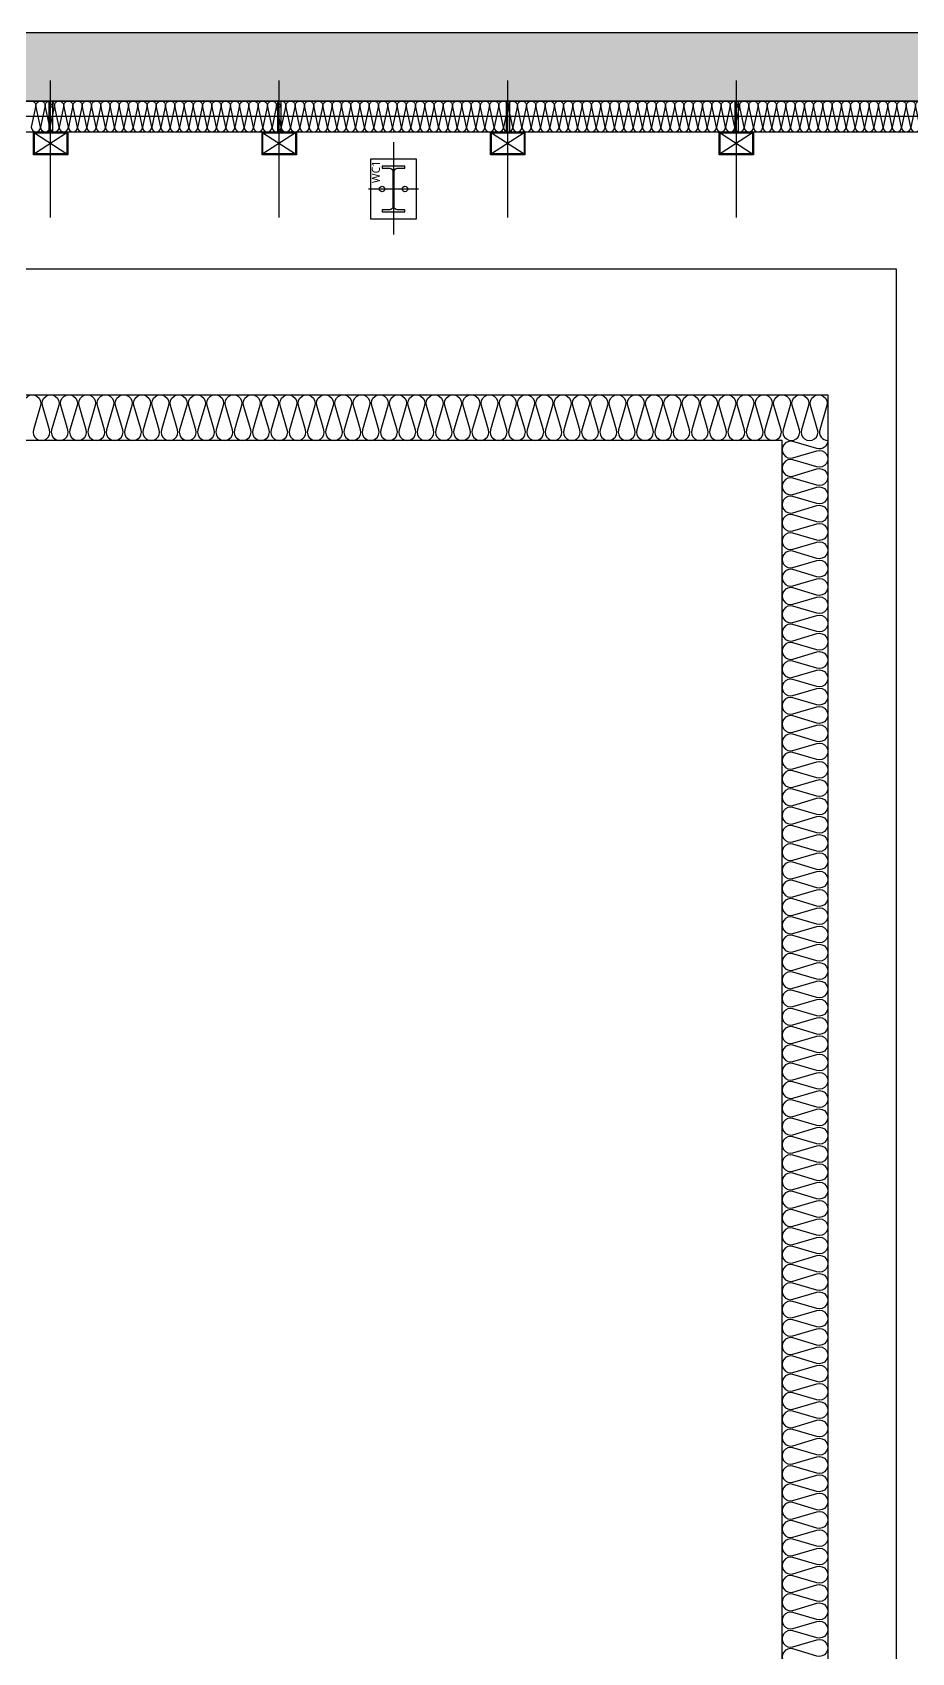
# Model space of a CAD drawing. Header units: millimetres. Extents: x 9 to 147, y 4 to 115.
# Drawn here: x 108.42 to 112.27, y 79.55 to 86.64 of the extents above; entities that cross this region are included whole.
import ezdxf

# ---------------------------------------------------------------- set-up
doc = ezdxf.new("R2010")
doc.units = ezdxf.units.MM
doc.header["$LTSCALE"] = 200
doc.layers.get('DEFPOINTS').update_dxf_attribs({"color": 137})
doc.layers.add('AREA', color=30, linetype='Continuous', plot=False)
doc.layers.add('XR-PLAN$0$TEMP', color=171, linetype='Continuous', plot=False)
for name, color, linetype in [('XR-PLAN$0$AA-WAXM-FRAM', 252, 'Continuous'), ('XR-PLAN$0$ELE-6', 252, 'Continuous'), ('XR-PLAN$0$ELE-7', 252, 'Continuous'), ('XR-PLAN$0$ETC', 252, 'Continuous'), ('XR-PLAN$0$HAT', 252, 'Continuous'), ('XR-PLAN$0$HAT-BRICK', 252, 'Continuous'), ('XR-PLAN$0$HAT-INS', 252, 'Continuous'), ('XR-PLAN$0$STEEL BASE', 252, 'Continuous'), ('XR-PLAN$0$WAL', 252, 'Continuous'), ('XR-PLAN$0$메탈판넬-2', 252, 'Continuous'), ('XR-PLAN$0$방화', 252, 'Continuous')]:
    doc.layers.add(name, color=color, linetype=linetype)
doc.styles.add('XR-PLAN$0$스타일1', font='MALGUN_0.TTF')

# ---------------------------------------------------------------- blocks, each defined once
blk = doc.blocks.new('*U97')
at = {"layer": 'XR-PLAN$0$HAT-INS'}
for points in [[(-38580.4, 0, -0.414214), (-38595.4, 15), (-38580.4, 85, 1), (-38610.4, 85), (-38595.4, 15, -0.414214), (-38610.4, 0, 0.414214)], [(-38550.4, 0, -0.414214), (-38565.4, 15), (-38550.4, 85, 1), (-38580.4, 85), (-38565.4, 15, -0.414214), (-38580.4, 0, 0.414214)], [(-38520.4, 0, -0.414214), (-38535.4, 15), (-38520.4, 85, 1), (-38550.4, 85), (-38535.4, 15, -0.414214), (-38550.4, 0, 0.414214)], [(-38490.4, 0, -0.414214), (-38505.4, 15), (-38490.4, 85, 1), (-38520.4, 85), (-38505.4, 15, -0.414214), (-38520.4, 0, 0.414214)], [(-38460.4, 0, -0.414214), (-38475.4, 15), (-38460.4, 85, 1), (-38490.4, 85), (-38475.4, 15, -0.414214), (-38490.4, 0, 0.414214)], [(-38430.4, 0, -0.414214), (-38445.4, 15), (-38430.4, 85, 1), (-38460.4, 85), (-38445.4, 15, -0.414214), (-38460.4, 0, 0.414214)], [(-38400.4, 0, -0.414214), (-38415.4, 15), (-38400.4, 85, 1), (-38430.4, 85), (-38415.4, 15, -0.414214), (-38430.4, 0, 0.414214)], [(-38370.4, 0, -0.414214), (-38385.4, 15), (-38370.4, 85, 1), (-38400.4, 85), (-38385.4, 15, -0.414214), (-38400.4, 0, 0.414214)], [(-38340.4, 0, -0.414214), (-38355.4, 15), (-38340.4, 85, 1), (-38370.4, 85), (-38355.4, 15, -0.414214), (-38370.4, 0, 0.414214)], [(-38310.4, 0, -0.414214), (-38325.4, 15), (-38310.4, 85, 1), (-38340.4, 85), (-38325.4, 15, -0.414214), (-38340.4, 0, 0.414214)], [(-38280.4, 0, -0.414214), (-38295.4, 15), (-38280.4, 85, 1), (-38310.4, 85), (-38295.4, 15, -0.414214), (-38310.4, 0, 0.414214)], [(-38250.4, 0, -0.414214), (-38265.4, 15), (-38250.4, 85, 1), (-38280.4, 85), (-38265.4, 15, -0.414214), (-38280.4, 0, 0.414214)], [(-38220.4, 0, -0.414214), (-38235.4, 15), (-38220.4, 85, 1), (-38250.4, 85), (-38235.4, 15, -0.414214), (-38250.4, 0, 0.414214)], [(-38190.4, 0, -0.414214), (-38205.4, 15), (-38190.4, 85, 1), (-38220.4, 85), (-38205.4, 15, -0.414214), (-38220.4, 0, 0.414214)], [(-38160.4, 0, -0.414214), (-38175.4, 15), (-38160.4, 85, 1), (-38190.4, 85), (-38175.4, 15, -0.414214), (-38190.4, 0, 0.414214)], [(-38130.4, 0, -0.414214), (-38145.4, 15), (-38130.4, 85, 1), (-38160.4, 85), (-38145.4, 15, -0.414214), (-38160.4, 0, 0.414214)], [(-38100.4, 0, -0.414214), (-38115.4, 15), (-38100.4, 85, 1), (-38130.4, 85), (-38115.4, 15, -0.414214), (-38130.4, 0, 0.414214)], [(-38070.4, 0, -0.414214), (-38085.4, 15), (-38070.4, 85, 1), (-38100.4, 85), (-38085.4, 15, -0.414214), (-38100.4, 0, 0.414214)], [(-38040.4, 0, -0.414214), (-38055.4, 15), (-38040.4, 85, 1), (-38070.4, 85), (-38055.4, 15, -0.414214), (-38070.4, 0, 0.414214)], [(-38010.4, 0, -0.414214), (-38025.4, 15), (-38010.4, 85, 1), (-38040.4, 85), (-38025.4, 15, -0.414214), (-38040.4, 0, 0.414214)], [(-37980.4, 0, -0.414214), (-37995.4, 15), (-37980.4, 85, 1), (-38010.4, 85), (-37995.4, 15, -0.414214), (-38010.4, 0, 0.414214)], [(-37950.4, 0, -0.414214), (-37965.4, 15), (-37950.4, 85, 1), (-37980.4, 85), (-37965.4, 15, -0.414214), (-37980.4, 0, 0.414214)], [(-37920.4, 0, -0.414214), (-37935.4, 15), (-37920.4, 85, 1), (-37950.4, 85), (-37935.4, 15, -0.414214), (-37950.4, 0, 0.414214)], [(-37890.4, 0, -0.414214), (-37905.4, 15), (-37890.4, 85, 1), (-37920.4, 85), (-37905.4, 15, -0.414214), (-37920.4, 0, 0.414214)], [(-37860.4, 0, -0.414214), (-37875.4, 15), (-37860.4, 85, 1), (-37890.4, 85), (-37875.4, 15, -0.414214), (-37890.4, 0, 0.414214)], [(-37830.4, 0, -0.414214), (-37845.4, 15), (-37830.4, 85, 1), (-37860.4, 85), (-37845.4, 15, -0.414214), (-37860.4, 0, 0.414214)], [(-37800.4, 0, -0.414214), (-37815.4, 15), (-37800.4, 85, 1), (-37830.4, 85), (-37815.4, 15, -0.414214), (-37830.4, 0, 0.414214)], [(-37770.4, 0, -0.414214), (-37785.4, 15), (-37770.4, 85, 1), (-37800.4, 85), (-37785.4, 15, -0.414214), (-37800.4, 0, 0.414214)], [(-37740.4, 0, -0.414214), (-37755.4, 15), (-37740.4, 85, 1), (-37770.4, 85), (-37755.4, 15, -0.414214), (-37770.4, 0, 0.414214)], [(-37710.4, 0, -0.414214), (-37725.4, 15), (-37710.4, 85, 1), (-37740.4, 85), (-37725.4, 15, -0.414214), (-37740.4, 0, 0.414214)], [(-37680.4, 0, -0.414214), (-37695.4, 15), (-37680.4, 85, 1), (-37710.4, 85), (-37695.4, 15, -0.414214), (-37710.4, 0, 0.414214)], [(-37650.4, 0, -0.414214), (-37665.4, 15), (-37650.4, 85, 1), (-37680.4, 85), (-37665.4, 15, -0.414214), (-37680.4, 0, 0.414214)], [(-37620.4, 0, -0.414214), (-37635.4, 15), (-37620.4, 85, 1), (-37650.4, 85), (-37635.4, 15, -0.414214), (-37650.4, 0, 0.414214)], [(-37590.4, 0, -0.414214), (-37605.4, 15), (-37590.4, 85, 1), (-37620.4, 85), (-37605.4, 15, -0.414214), (-37620.4, 0, 0.414214)], [(-37560.4, 0, -0.414214), (-37575.4, 15), (-37560.4, 85, 1), (-37590.4, 85), (-37575.4, 15, -0.414214), (-37590.4, 0, 0.414214)], [(-37530.4, 0, -0.414214), (-37545.4, 15), (-37530.4, 85, 1), (-37560.4, 85), (-37545.4, 15, -0.414214), (-37560.4, 0, 0.414214)], [(-37500.4, 0, -0.414214), (-37515.4, 15), (-37500.4, 85, 1), (-37530.4, 85), (-37515.4, 15, -0.414214), (-37530.4, 0, 0.414214)], [(-37470.4, 0, -0.414214), (-37485.4, 15), (-37470.4, 85, 1), (-37500.4, 85), (-37485.4, 15, -0.414214), (-37500.4, 0, 0.414214)], [(-37440.4, 0, -0.414214), (-37455.4, 15), (-37440.4, 85, 1), (-37470.4, 85), (-37455.4, 15, -0.414214), (-37470.4, 0, 0.414214)], [(-37410.4, 0, -0.414214), (-37425.4, 15), (-37410.4, 85, 1), (-37440.4, 85), (-37425.4, 15, -0.414214), (-37440.4, 0, 0.414214)], [(-37380.4, 0, -0.414214), (-37395.4, 15), (-37380.4, 85, 1), (-37410.4, 85), (-37395.4, 15, -0.414214), (-37410.4, 0, 0.414214)], [(-37350.4, 0, -0.414214), (-37365.4, 15), (-37350.4, 85, 1), (-37380.4, 85), (-37365.4, 15, -0.414214), (-37380.4, 0, 0.414214)], [(-37320.4, 0, -0.414214), (-37335.4, 15), (-37320.4, 85, 1), (-37350.4, 85), (-37335.4, 15, -0.414214), (-37350.4, 0, 0.414214)], [(-37290.4, 0, -0.414214), (-37305.4, 15), (-37290.4, 85, 1), (-37320.4, 85), (-37305.4, 15, -0.414214), (-37320.4, 0, 0.414214)], [(-37260.4, 0, -0.414214), (-37275.4, 15), (-37260.4, 85, 1), (-37290.4, 85), (-37275.4, 15, -0.414214), (-37290.4, 0, 0.414214)], [(-37230.4, 0, -0.414214), (-37245.4, 15), (-37230.4, 85, 1), (-37260.4, 85), (-37245.4, 15, -0.414214), (-37260.4, 0, 0.414214)], [(-37200.4, 0, -0.414214), (-37215.4, 15), (-37200.4, 85, 1), (-37230.4, 85), (-37215.4, 15, -0.414214), (-37230.4, 0, 0.414214)], [(-37170.4, 0, -0.414214), (-37185.4, 15), (-37170.4, 85, 1), (-37200.4, 85), (-37185.4, 15, -0.414214), (-37200.4, 0, 0.414214)], [(-37140.4, 0, -0.414214), (-37155.4, 15), (-37140.4, 85, 1), (-37170.4, 85), (-37155.4, 15, -0.414214), (-37170.4, 0, 0.414214)], [(-37110.4, 0, -0.414214), (-37125.4, 15), (-37110.4, 85, 1), (-37140.4, 85), (-37125.4, 15, -0.414214), (-37140.4, 0, 0.414214)], [(-37080.4, 0, -0.414214), (-37095.4, 15), (-37080.4, 85, 1), (-37110.4, 85), (-37095.4, 15, -0.414214), (-37110.4, 0, 0.414214)], [(-37050.4, 0, -0.414214), (-37065.4, 15), (-37050.4, 85, 1), (-37080.4, 85), (-37065.4, 15, -0.414214), (-37080.4, 0, 0.414214)], [(-37020.4, 0, -0.414214), (-37035.4, 15), (-37020.4, 85, 1), (-37050.4, 85), (-37035.4, 15, -0.414214), (-37050.4, 0, 0.414214)], [(-36990.4, 0, -0.414214), (-37005.4, 15), (-36990.4, 85, 1), (-37020.4, 85), (-37005.4, 15, -0.414214), (-37020.4, 0, 0.414214)], [(-36960.4, 0, -0.414214), (-36975.4, 15), (-36960.4, 85, 1), (-36990.4, 85), (-36975.4, 15, -0.414214), (-36990.4, 0, 0.414214)], [(-36930.4, 0, -0.414214), (-36945.4, 15), (-36930.4, 85, 1), (-36960.4, 85), (-36945.4, 15, -0.414214), (-36960.4, 0, 0.414214)], [(-36900.4, 0, -0.414214), (-36915.4, 15), (-36900.4, 85, 1), (-36930.4, 85), (-36915.4, 15, -0.414214), (-36930.4, 0, 0.414214)], [(-36870.4, 0, -0.414214), (-36885.4, 15), (-36870.4, 85, 1), (-36900.4, 85), (-36885.4, 15, -0.414214), (-36900.4, 0, 0.414214)], [(-36840.4, 0, -0.414214), (-36855.4, 15), (-36840.4, 85, 1), (-36870.4, 85), (-36855.4, 15, -0.414214), (-36870.4, 0, 0.414214)], [(-36810.4, 0, -0.414214), (-36825.4, 15), (-36810.4, 85, 1), (-36840.4, 85), (-36825.4, 15, -0.414214), (-36840.4, 0, 0.414214)], [(-36780.4, 0, -0.414214), (-36795.4, 15), (-36780.4, 85, 1), (-36810.4, 85), (-36795.4, 15, -0.414214), (-36810.4, 0, 0.414214)], [(-36750.4, 0, -0.414214), (-36765.4, 15), (-36750.4, 85, 1), (-36780.4, 85), (-36765.4, 15, -0.414214), (-36780.4, 0, 0.414214)], [(-36720.4, 0, -0.414214), (-36735.4, 15), (-36720.4, 85, 1), (-36750.4, 85), (-36735.4, 15, -0.414214), (-36750.4, 0, 0.414214)], [(-36690.4, 0, -0.414214), (-36705.4, 15), (-36690.4, 85, 1), (-36720.4, 85), (-36705.4, 15, -0.414214), (-36720.4, 0, 0.414214)], [(-36660.4, 0, -0.414214), (-36675.4, 15), (-36660.4, 85, 1), (-36690.4, 85), (-36675.4, 15, -0.414214), (-36690.4, 0, 0.414214)], [(-36630.4, 0, -0.414214), (-36645.4, 15), (-36630.4, 85, 1), (-36660.4, 85), (-36645.4, 15, -0.414214), (-36660.4, 0, 0.414214)], [(-36600.4, 0, -0.414214), (-36615.4, 15), (-36600.4, 85, 1), (-36630.4, 85), (-36615.4, 15, -0.414214), (-36630.4, 0, 0.414214)], [(-36570.4, 0, -0.414214), (-36585.4, 15), (-36570.4, 85, 1), (-36600.4, 85), (-36585.4, 15, -0.414214), (-36600.4, 0, 0.414214)], [(-36540.4, 0, -0.414214), (-36555.4, 15), (-36540.4, 85, 1), (-36570.4, 85), (-36555.4, 15, -0.414214), (-36570.4, 0, 0.414214)], [(-36510.4, 0, -0.414214), (-36525.4, 15), (-36510.4, 85, 1), (-36540.4, 85), (-36525.4, 15, -0.414214), (-36540.4, 0, 0.414214)], [(-36480.4, 0, -0.414214), (-36495.4, 15), (-36480.4, 85, 1), (-36510.4, 85), (-36495.4, 15, -0.414214), (-36510.4, 0, 0.414214)], [(-36450.4, 0, -0.414214), (-36465.4, 15), (-36450.4, 85, 1), (-36480.4, 85), (-36465.4, 15, -0.414214), (-36480.4, 0, 0.414214)], [(-36420.4, 0, -0.414214), (-36435.4, 15), (-36420.4, 85, 1), (-36450.4, 85), (-36435.4, 15, -0.414214), (-36450.4, 0, 0.414214)], [(-36390.4, 0, -0.414214), (-36405.4, 15), (-36390.4, 85, 1), (-36420.4, 85), (-36405.4, 15, -0.414214), (-36420.4, 0, 0.414214)], [(-36360.4, 0, -0.414214), (-36375.4, 15), (-36360.4, 85, 1), (-36390.4, 85), (-36375.4, 15, -0.414214), (-36390.4, 0, 0.414214)], [(-36330.4, 0, -0.414214), (-36345.4, 15), (-36330.4, 85, 1), (-36360.4, 85), (-36345.4, 15, -0.414214), (-36360.4, 0, 0.414214)], [(-36300.4, 0, -0.414214), (-36315.4, 15), (-36300.4, 85, 1), (-36330.4, 85), (-36315.4, 15, -0.414214), (-36330.4, 0, 0.414214)], [(-36270.4, 0, -0.414214), (-36285.4, 15), (-36270.4, 85, 1), (-36300.4, 85), (-36285.4, 15, -0.414214), (-36300.4, 0, 0.414214)], [(-36240.4, 0, -0.414214), (-36255.4, 15), (-36240.4, 85, 1), (-36270.4, 85), (-36255.4, 15, -0.414214), (-36270.4, 0, 0.414214)], [(-36210.4, 0, -0.414214), (-36225.4, 15), (-36210.4, 85, 1), (-36240.4, 85), (-36225.4, 15, -0.414214), (-36240.4, 0, 0.414214)], [(-36180.4, 0, -0.414214), (-36195.4, 15), (-36180.4, 85, 1), (-36210.4, 85), (-36195.4, 15, -0.414214), (-36210.4, 0, 0.414214)], [(-36150.4, 0, -0.414214), (-36165.4, 15), (-36150.4, 85, 1), (-36180.4, 85), (-36165.4, 15, -0.414214), (-36180.4, 0, 0.414214)], [(-36120.4, 0, -0.414214), (-36135.4, 15), (-36120.4, 85, 1), (-36150.4, 85), (-36135.4, 15, -0.414214), (-36150.4, 0, 0.414214)], [(-36090.4, 0, -0.414214), (-36105.4, 15), (-36090.4, 85, 1), (-36120.4, 85), (-36105.4, 15, -0.414214), (-36120.4, 0, 0.414214)], [(-36060.4, 0, -0.414214), (-36075.4, 15), (-36060.4, 85, 1), (-36090.4, 85), (-36075.4, 15, -0.414214), (-36090.4, 0, 0.414214)], [(-36030.4, 0, -0.414214), (-36045.4, 15), (-36030.4, 85, 1), (-36060.4, 85), (-36045.4, 15, -0.414214), (-36060.4, 0, 0.414214)], [(-36000.4, 0, -0.414214), (-36015.4, 15), (-36000.4, 85, 1), (-36030.4, 85), (-36015.4, 15, -0.414214), (-36030.4, 0, 0.414214)], [(-35970.4, 0, -0.414214), (-35985.4, 15), (-35970.4, 85, 1), (-36000.4, 85), (-35985.4, 15, -0.414214), (-36000.4, 0, 0.414214)], [(-35940.4, 0, -0.414214), (-35955.4, 15), (-35940.4, 85, 1), (-35970.4, 85), (-35955.4, 15, -0.414214), (-35970.4, 0, 0.414214)], [(-35910.4, 0, -0.414214), (-35925.4, 15), (-35910.4, 85, 1), (-35940.4, 85), (-35925.4, 15, -0.414214), (-35940.4, 0, 0.414214)], [(-35880.4, 0, -0.414214), (-35895.4, 15), (-35880.4, 85, 1), (-35910.4, 85), (-35895.4, 15, -0.414214), (-35910.4, 0, 0.414214)], [(-35850.4, 0, -0.414214), (-35865.4, 15), (-35850.4, 85, 1), (-35880.4, 85), (-35865.4, 15, -0.414214), (-35880.4, 0, 0.414214)], [(-35820.4, 0, -0.414214), (-35835.4, 15), (-35820.4, 85, 1), (-35850.4, 85), (-35835.4, 15, -0.414214), (-35850.4, 0, 0.414214)], [(-35790.4, 0, -0.414214), (-35805.4, 15), (-35790.4, 85, 1), (-35820.4, 85), (-35805.4, 15, -0.414214), (-35820.4, 0, 0.414214)], [(-35760.4, 0, -0.414214), (-35775.4, 15), (-35760.4, 85, 1), (-35790.4, 85), (-35775.4, 15, -0.414214), (-35790.4, 0, 0.414214)], [(-35730.4, 0, -0.414214), (-35745.4, 15), (-35730.4, 85, 1), (-35760.4, 85), (-35745.4, 15, -0.414214), (-35760.4, 0, 0.414214)]]:
    blk.add_lwpolyline(points, format="xyb", dxfattribs=at)
blk = doc.blocks.new('XR-PLAN$0$SQ-PIPE-100X100X4.5T')
at = {"layer": 'XR-PLAN$0$ELE-6'}
for p, q in [((-88.6, 7.5), (46.4, 7.5)), ((-88.6, -7.5), (46.4, -7.5))]:
    blk.add_line(p, q, dxfattribs=at)
at = {"layer": 'XR-PLAN$0$HAT'}
blk.add_circle((-68.6, 0), 7.5, dxfattribs=at)
blk.add_arc((-101.6, 0), 15.1, 330.13717, 29.86283, dxfattribs=at)
at = {"layer": 'XR-PLAN$0$방화'}
blk.add_lwpolyline([(411.4, 0), (-178.6, 0)], dxfattribs=at)
blk = doc.blocks.new('XR-PLAN$0$SQ-PIPE-100X100X4.5TS')
at = {"layer": 'XR-PLAN$0$AA-WAXM-FRAM'}
for p, q in [((-71, 4), (71, 96)), ((71, 4), (-71, 96))]:
    blk.add_line(p, q, dxfattribs=at)
for points in [[(75, 0), (75, 100), (-75, 100), (-75, 0)], [(71, 4), (71, 96), (-71, 96), (-71, 4)]]:
    blk.add_lwpolyline(points, close=True, dxfattribs=at)
at = {"layer": 'XR-PLAN$0$방화'}
blk.add_lwpolyline([(0, 375), (0, -225)], dxfattribs=at)
blk = doc.blocks.new('XR-PLAN$0$X-PIPE-1PL')
at = {"layer": 'XR-PLAN$0$AA-WAXM-FRAM', "xscale": -1.000000000000004, "rotation": 90}
for p in [(67000, 346.4), (68000, 346.4), (69000, 346.4), (70000, 346.4)]:
    blk.add_blockref('XR-PLAN$0$SQ-PIPE-100X100X4.5T', p, dxfattribs=at)
at = {"layer": 'XR-PLAN$0$메탈판넬-2', "xscale": -1, "rotation": 180}
for p in [(67000, 300), (68000, 300), (69000, 300), (70000, 300)]:
    blk.add_blockref('XR-PLAN$0$SQ-PIPE-100X100X4.5TS', p, dxfattribs=at)
blk = doc.blocks.new('XR-PLAN$0$S-WC1')
at = {"layer": 'DEFPOINTS'}
for p, q in [((0, 205), (0, -199)), ((110, 0), (-110, 0))]:
    blk.add_line(p, q, dxfattribs=at)
at = {"layer": 'XR-PLAN$0$STEEL BASE'}
blk.add_lwpolyline([(100, 130), (-100, 130), (-100, -130), (100, -130)], close=True, dxfattribs=at)
for centre in [(-50, 0), (50, 0)]:
    blk.add_circle(centre, 12, dxfattribs=at)
at = {"layer": 'XR-PLAN$0$WAL'}
blk.add_lwpolyline([(50, -100), (50, -91), (16, -91, -0.414214), (3, -78), (3, 78, -0.414214), (16, 91), (50, 91), (50, 100), (-50, 100), (-50, 91), (-16, 91, -0.414214), (-3, 78), (-3, -78, -0.414214), (-16, -91), (-50, -91), (-50, -100)], format="xyb", close=True, dxfattribs=at)
at = {"layer": 'XR-PLAN$0$TEMP', "style": 'XR-PLAN$0$스타일1'}
blk.add_text('WC1', height=35, rotation=90, dxfattribs=at).set_placement((-59.6, 26))
blk = doc.blocks.new('XR-PLAN$0$x-stu-1Fcol')
blk.add_blockref('XR-PLAN$0$S-WC1', (68500, 50))

msp = doc.modelspace()

# ---------------------------------------------------------------- hatches: boundary and pattern name
at = {"layer": 'XR-PLAN$0$HAT-BRICK'}
h = msp.add_hatch(dxfattribs=at)
h.set_pattern_fill('GRAVEL', color=256, scale=0.01)
h.paths.add_polyline_path([(60.93, 86.635), (113.535, 86.635), (113.535, 76.45), (113.235, 76.45), (113.235, 86.335), (60.93, 86.335)])

# ---------------------------------------------------------------- linework, layer by layer
at = {"layer": 'AREA'}
msp.add_lwpolyline([(113.1675, 86.2675), (41.1325, 86.2675), (41.1325, 42.5327), (113.1675, 42.5327)], close=True, dxfattribs=at)
at = {"layer": 'XR-PLAN$0$ELE-6'}
for p, q in [((73.5, 86.335), (113.235, 86.335)), ((73.5, 86.2), (113.235, 86.2))]:
    msp.add_line(p, q, dxfattribs=at)
at = {"layer": 'XR-PLAN$0$ELE-7'}
msp.add_lwpolyline([(60.93, 86.635), (113.535, 86.635), (113.535, 76.45), (113.235, 76.45), (113.235, 86.335), (60.93, 86.335), (60.93, 86.635)], dxfattribs=at)
at = {"layer": 'XR-PLAN$0$ETC'}
msp.add_lwpolyline([(91.7, 76.4583), (91.7, 85.0503), (111.9, 85.0503), (111.9, 73.8503), (91.7, 73.8503), (91.7, 75.2583), (91.9, 75.2583), (91.9, 74.0503), (111.7, 74.0503), (111.7, 84.8503), (91.9, 84.8503), (91.9, 76.4583)], close=True, dxfattribs=at)
for points in [[(108.3845, 85.0028, -1.337394), (108.4555, 85.0028), (108.4245, 84.8977, 1.337394), (108.4955, 84.8977), (108.4645, 85.0028, -1.337394), (108.5355, 85.0028), (108.5045, 84.8977, 1.337394), (108.5755, 84.8977), (108.5445, 85.0028, -1.337394), (108.6155, 85.0028), (108.5845, 84.8977, 1.337394), (108.6555, 84.8977), (108.6245, 85.0028, -1.337394), (108.6955, 85.0028), (108.6645, 84.8977, 1.337394), (108.7355, 84.8977), (108.7045, 85.0028, -1.337394), (108.7755, 85.0028), (108.7445, 84.8977, 1.337394), (108.8155, 84.8977), (108.7845, 85.0028, -1.337394), (108.8555, 85.0028), (108.8245, 84.8977, 1.337394), (108.8955, 84.8977), (108.8645, 85.0028, -1.337394), (108.9355, 85.0028), (108.9045, 84.8977, 1.337394), (108.9755, 84.8977), (108.9445, 85.0028, -1.337394), (109.0155, 85.0028), (108.9845, 84.8977, 1.337394), (109.0555, 84.8977), (109.0245, 85.0028, -1.337394), (109.0955, 85.0028), (109.0645, 84.8977, 1.337394), (109.1355, 84.8977), (109.1045, 85.0028, -1.337394), (109.1755, 85.0028), (109.1445, 84.8977, 1.337394), (109.2155, 84.8977), (109.1845, 85.0028, -1.337394), (109.2555, 85.0028), (109.2245, 84.8977, 1.337394), (109.2955, 84.8977), (109.2645, 85.0028, -1.337394), (109.3355, 85.0028), (109.3045, 84.8977, 1.337394), (109.3755, 84.8977), (109.3445, 85.0028, -1.337394), (109.4155, 85.0028), (109.3845, 84.8977, 1.337394), (109.4555, 84.8977), (109.4245, 85.0028, -1.337394), (109.4955, 85.0028), (109.4645, 84.8977, 1.337394), (109.5355, 84.8977), (109.5045, 85.0028, -1.337394), (109.5755, 85.0028), (109.5445, 84.8977, 1.337394), (109.6155, 84.8977), (109.5845, 85.0028, -1.337394), (109.6555, 85.0028), (109.6245, 84.8977, 1.337394), (109.6955, 84.8977), (109.6645, 85.0028, -1.337394), (109.7355, 85.0028), (109.7045, 84.8977, 1.337394), (109.7755, 84.8977), (109.7445, 85.0028, -1.337394), (109.8155, 85.0028), (109.7845, 84.8977, 1.337394), (109.8555, 84.8977), (109.8245, 85.0028, -1.337394), (109.8955, 85.0028), (109.8645, 84.8977, 1.337394), (109.9355, 84.8977), (109.9045, 85.0028, -1.337394), (109.9755, 85.0028), (109.9445, 84.8977, 1.337394), (110.0155, 84.8977), (109.9845, 85.0028, -1.337394), (110.0555, 85.0028), (110.0245, 84.8977, 1.337394), (110.0955, 84.8977), (110.0645, 85.0028, -1.337394), (110.1355, 85.0028), (110.1045, 84.8977, 1.337394), (110.1755, 84.8977), (110.1445, 85.0028, -1.337394), (110.2155, 85.0028), (110.1845, 84.8977, 1.337394), (110.2555, 84.8977), (110.2245, 85.0028, -1.337394), (110.2955, 85.0028), (110.2645, 84.8977, 1.337394), (110.3355, 84.8977), (110.3045, 85.0028, -1.337394), (110.3755, 85.0028), (110.3445, 84.8977, 1.337394), (110.4155, 84.8977), (110.3845, 85.0028, -1.337394), (110.4555, 85.0028), (110.4245, 84.8977, 1.337394), (110.4955, 84.8977), (110.4645, 85.0028, -1.337394), (110.5355, 85.0028), (110.5045, 84.8977, 1.337394), (110.5755, 84.8977), (110.5445, 85.0028, -1.337394), (110.6155, 85.0028), (110.5845, 84.8977, 1.337394), (110.6555, 84.8977), (110.6245, 85.0028, -1.337394), (110.6955, 85.0028), (110.6645, 84.8977, 1.337394), (110.7355, 84.8977), (110.7045, 85.0028, -1.337394), (110.7755, 85.0028), (110.7445, 84.8977, 1.337394), (110.8155, 84.8977), (110.7845, 85.0028, -1.337394), (110.8555, 85.0028), (110.8245, 84.8977, 1.337394), (110.8955, 84.8977), (110.8645, 85.0028, -1.337394), (110.9355, 85.0028), (110.9045, 84.8977, 1.337394), (110.9755, 84.8977), (110.9445, 85.0028, -1.337394), (111.0155, 85.0028), (110.9845, 84.8977, 1.337394), (111.0555, 84.8977), (111.0245, 85.0028, -1.337394), (111.0955, 85.0028), (111.0645, 84.8977, 1.337394), (111.1355, 84.8977), (111.1045, 85.0028, -1.337394), (111.1755, 85.0028), (111.1445, 84.8977, 1.337394), (111.2155, 84.8977), (111.1845, 85.0028, -1.337394), (111.2555, 85.0028), (111.2245, 84.8977, 1.337394), (111.2955, 84.8977), (111.2645, 85.0028, -1.337394), (111.3355, 85.0028), (111.3045, 84.8977, 1.337394), (111.3755, 84.8977), (111.3445, 85.0028, -1.337394), (111.4155, 85.0028), (111.3845, 84.8977, 1.337394), (111.4555, 84.8977), (111.4245, 85.0028, -1.337394), (111.4955, 85.0028), (111.4645, 84.8977, 1.337394), (111.5355, 84.8977), (111.5045, 85.0028, -1.337394), (111.5755, 85.0028), (111.5445, 84.8977, 1.337394), (111.6155, 84.8977), (111.5845, 85.0028, -1.337394), (111.6555, 85.0028), (111.6245, 84.8977, 1.337394), (111.6955, 84.8977), (111.6645, 85.0028, -1.337394), (111.7355, 85.0028), (111.7045, 84.8977, 1.337394), (111.7755, 84.8977), (111.7445, 85.0028, -1.337394), (111.8155, 85.0028), (111.7845, 84.8977, 1.337394), (111.8555, 84.8977), (111.8245, 85.0028, -1.337394), (111.8955, 85.0028), (111.8645, 84.8977, 0.500912), (111.9, 84.8503, 0.500912)], [(111.9, 84.8503, -0.500912), (111.8525, 84.8148), (111.7475, 84.8458, 1.337394), (111.7475, 84.7748), (111.8525, 84.8058, -1.337394), (111.8525, 84.7348), (111.7475, 84.7658, 1.337394), (111.7475, 84.6948), (111.8525, 84.7258, -1.337394), (111.8525, 84.6548), (111.7475, 84.6858, 1.337394), (111.7475, 84.6148), (111.8525, 84.6458, -1.337394), (111.8525, 84.5748), (111.7475, 84.6058, 1.337394), (111.7475, 84.5348), (111.8525, 84.5658, -1.337394), (111.8525, 84.4948), (111.7475, 84.5258, 1.337394), (111.7475, 84.4548), (111.8525, 84.4858, -1.337394), (111.8525, 84.4148), (111.7475, 84.4458, 1.337394), (111.7475, 84.3748), (111.8525, 84.4058, -1.337394), (111.8525, 84.3348), (111.7475, 84.3658, 1.337394), (111.7475, 84.2948), (111.8525, 84.3258, -1.337394), (111.8525, 84.2548), (111.7475, 84.2858, 1.337394), (111.7475, 84.2148), (111.8525, 84.2458, -1.337394), (111.8525, 84.1748), (111.7475, 84.2058, 1.337394), (111.7475, 84.1348), (111.8525, 84.1658, -1.337394), (111.8525, 84.0948), (111.7475, 84.1258, 1.337394), (111.7475, 84.0548), (111.8525, 84.0858, -1.337394), (111.8525, 84.0148), (111.7475, 84.0458, 1.337394), (111.7475, 83.9748), (111.8525, 84.0058, -1.337394), (111.8525, 83.9348), (111.7475, 83.9658, 1.337394), (111.7475, 83.8948), (111.8525, 83.9258, -1.337394), (111.8525, 83.8548), (111.7475, 83.8858, 1.337394), (111.7475, 83.8148), (111.8525, 83.8458, -1.337394), (111.8525, 83.7748), (111.7475, 83.8058, 1.337394), (111.7475, 83.7348), (111.8525, 83.7658, -1.337394), (111.8525, 83.6948), (111.7475, 83.7258, 1.337394), (111.7475, 83.6548), (111.8525, 83.6858, -1.337394), (111.8525, 83.6148), (111.7475, 83.6458, 1.337394), (111.7475, 83.5748), (111.8525, 83.6058, -1.337394), (111.8525, 83.5348), (111.7475, 83.5658, 1.337394), (111.7475, 83.4948), (111.8525, 83.5258, -1.337394), (111.8525, 83.4548), (111.7475, 83.4858, 1.337394), (111.7475, 83.4148), (111.8525, 83.4458, -1.337394), (111.8525, 83.3748), (111.7475, 83.4058, 1.337394), (111.7475, 83.3348), (111.8525, 83.3658, -1.337394), (111.8525, 83.2948), (111.7475, 83.3258, 1.337394), (111.7475, 83.2548), (111.8525, 83.2858, -1.337394), (111.8525, 83.2148), (111.7475, 83.2458, 1.337394), (111.7475, 83.1748), (111.8525, 83.2058, -1.337394), (111.8525, 83.1348), (111.7475, 83.1658, 1.337394), (111.7475, 83.0948), (111.8525, 83.1258, -1.337394), (111.8525, 83.0548), (111.7475, 83.0858, 1.337394), (111.7475, 83.0148), (111.8525, 83.0458, -1.337394), (111.8525, 82.9748), (111.7475, 83.0058, 1.337394), (111.7475, 82.9348), (111.8525, 82.9658, -1.337394), (111.8525, 82.8948), (111.7475, 82.9258, 1.337394), (111.7475, 82.8548), (111.8525, 82.8858, -1.337394), (111.8525, 82.8148), (111.7475, 82.8458, 1.337394), (111.7475, 82.7748), (111.8525, 82.8058, -1.337394), (111.8525, 82.7348), (111.7475, 82.7658, 1.337394), (111.7475, 82.6948), (111.8525, 82.7258, -1.337394), (111.8525, 82.6548), (111.7475, 82.6858, 1.337394), (111.7475, 82.6148), (111.8525, 82.6458, -1.337394), (111.8525, 82.5748), (111.7475, 82.6058, 1.337394), (111.7475, 82.5348), (111.8525, 82.5658, -1.337394), (111.8525, 82.4948), (111.7475, 82.5258, 1.337394), (111.7475, 82.4548), (111.8525, 82.4858, -1.337394), (111.8525, 82.4148), (111.7475, 82.4458, 1.337394), (111.7475, 82.3748), (111.8525, 82.4058, -1.337394), (111.8525, 82.3348), (111.7475, 82.3658, 1.337394), (111.7475, 82.2948), (111.8525, 82.3258, -1.337394), (111.8525, 82.2548), (111.7475, 82.2858, 1.337394), (111.7475, 82.2148), (111.8525, 82.2458, -1.337394), (111.8525, 82.1748), (111.7475, 82.2058, 1.337394), (111.7475, 82.1348), (111.8525, 82.1658, -1.337394), (111.8525, 82.0948), (111.7475, 82.1258, 1.337394), (111.7475, 82.0548), (111.8525, 82.0858, -1.337394), (111.8525, 82.0148), (111.7475, 82.0458, 1.337394), (111.7475, 81.9748), (111.8525, 82.0058, -1.337394), (111.8525, 81.9348), (111.7475, 81.9658, 1.337394), (111.7475, 81.8948), (111.8525, 81.9258, -1.337394), (111.8525, 81.8548), (111.7475, 81.8858, 1.337394), (111.7475, 81.8148), (111.8525, 81.8458, -1.337394), (111.8525, 81.7748), (111.7475, 81.8058, 1.337394), (111.7475, 81.7348), (111.8525, 81.7658, -1.337394), (111.8525, 81.6948), (111.7475, 81.7258, 1.337394), (111.7475, 81.6548), (111.8525, 81.6858, -1.337394), (111.8525, 81.6148), (111.7475, 81.6458, 1.337394), (111.7475, 81.5748), (111.8525, 81.6058, -1.337394), (111.8525, 81.5348), (111.7475, 81.5658, 1.337394), (111.7475, 81.4948), (111.8525, 81.5258, -1.337394), (111.8525, 81.4548), (111.7475, 81.4858, 1.337394), (111.7475, 81.4148), (111.8525, 81.4458, -1.337394), (111.8525, 81.3748), (111.7475, 81.4058, 1.337394), (111.7475, 81.3348), (111.8525, 81.3658, -1.337394), (111.8525, 81.2948), (111.7475, 81.3258, 1.337394), (111.7475, 81.2548), (111.8525, 81.2858, -1.337394), (111.8525, 81.2148), (111.7475, 81.2458, 1.337394), (111.7475, 81.1748), (111.8525, 81.2058, -1.337394), (111.8525, 81.1348), (111.7475, 81.1658, 1.337394), (111.7475, 81.0948), (111.8525, 81.1258, -1.337394), (111.8525, 81.0548), (111.7475, 81.0858, 1.337394), (111.7475, 81.0148), (111.8525, 81.0458, -1.337394), (111.8525, 80.9748), (111.7475, 81.0058, 1.337394), (111.7475, 80.9348), (111.8525, 80.9658, -1.337394), (111.8525, 80.8948), (111.7475, 80.9258, 1.337394), (111.7475, 80.8548), (111.8525, 80.8858, -1.337394), (111.8525, 80.8148), (111.7475, 80.8458, 1.337394), (111.7475, 80.7748), (111.8525, 80.8058, -1.337394), (111.8525, 80.7348), (111.7475, 80.7658, 1.337394), (111.7475, 80.6948), (111.8525, 80.7258, -1.337394), (111.8525, 80.6548), (111.7475, 80.6858, 1.337394), (111.7475, 80.6148), (111.8525, 80.6458, -1.337394), (111.8525, 80.5748), (111.7475, 80.6058, 1.337394), (111.7475, 80.5348), (111.8525, 80.5658, -1.337394), (111.8525, 80.4948), (111.7475, 80.5258, 1.337394), (111.7475, 80.4548), (111.8525, 80.4858, -1.337394), (111.8525, 80.4148), (111.7475, 80.4458, 1.337394), (111.7475, 80.3748), (111.8525, 80.4058, -1.337394), (111.8525, 80.3348), (111.7475, 80.3658, 1.337394), (111.7475, 80.2948), (111.8525, 80.3258, -1.337394), (111.8525, 80.2548), (111.7475, 80.2858, 1.337394), (111.7475, 80.2148), (111.8525, 80.2458, -1.337394), (111.8525, 80.1748), (111.7475, 80.2058, 1.337394), (111.7475, 80.1348), (111.8525, 80.1658, -1.337394), (111.8525, 80.0948), (111.7475, 80.1258, 1.337394), (111.7475, 80.0548), (111.8525, 80.0858, -1.337394), (111.8525, 80.0148), (111.7475, 80.0458, 1.337394), (111.7475, 79.9748), (111.8525, 80.0058, -1.337394), (111.8525, 79.9348), (111.7475, 79.9658, 1.337394), (111.7475, 79.8948), (111.8525, 79.9258, -1.337394), (111.8525, 79.8548), (111.7475, 79.8858, 1.337394), (111.7475, 79.8148), (111.8525, 79.8458, -1.337394), (111.8525, 79.7748), (111.7475, 79.8058, 1.337394), (111.7475, 79.7348), (111.8525, 79.7658, -1.337394), (111.8525, 79.6948), (111.7475, 79.7258, 1.337394), (111.7475, 79.6548), (111.8525, 79.6858, -1.337394), (111.8525, 79.6148), (111.7475, 79.6458, 1.337394), (111.7475, 79.5748), (111.8525, 79.6058, -1.337394), (111.8525, 79.5348), (111.7475, 79.5658, 1.337394), (111.7475, 79.4948)]]:
    msp.add_lwpolyline(points, format="xyb", dxfattribs=at)
at = {"layer": 'XR-PLAN$0$HAT'}
msp.add_lwpolyline([(91.2, 71.675), (112.2, 71.675), (112.2, 85.6), (76.2, 85.6), (76.2, 72.6)], dxfattribs=at)

# ---------------------------------------------------------------- block references
at = {"xscale": 0.001, "yscale": 0.001, "zscale": 0.001}
for name in ['XR-PLAN$0$X-PIPE-1PL', 'XR-PLAN$0$x-stu-1Fcol']:
    msp.add_blockref(name, (41.5, 85.9), dxfattribs=at)
at = {"layer": 'XR-PLAN$0$ELE-6', "xscale": 0.00135, "yscale": 0.00135, "zscale": 0.00135, "rotation": 180}
msp.add_blockref('*U97', (60.1795, 86.335), dxfattribs=at)

doc.saveas('drawing.dxf')
